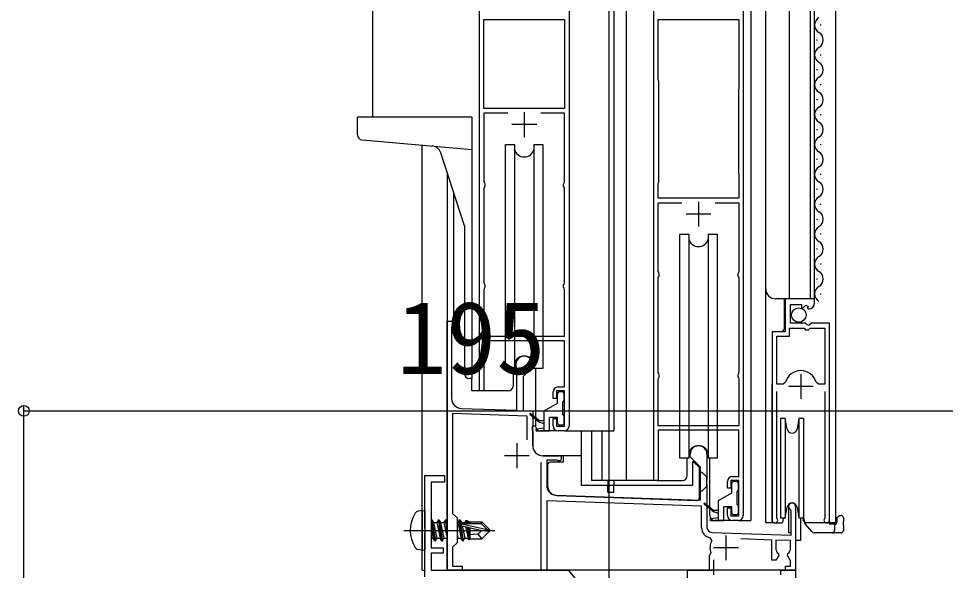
# Model space of a CAD drawing. Units: millimetres, scale not verified. Extents: x -875 to 875, y -1304 to 1297.
# Drawn here: x 110.6 to 296.8, y 211.8 to 322.6 of the extents above; entities that cross this region are included whole.
import ezdxf
from ezdxf.enums import TextEntityAlignment as Align

# ---------------------------------------------------------------- set-up
doc = ezdxf.new("R2010")
doc.units = ezdxf.units.MM
doc.header["$LTSCALE"] = 8
for name, color, linetype in [('0-2_YKK_11', 7, 'Continuous'), ('0-3_YKK_12', 2, 'Continuous'), ('0-4_YKK_13', 4, 'Continuous'), ('0-5_YKK_D', 6, 'Continuous')]:
    doc.layers.add(name, color=color, linetype=linetype)
doc.styles.add('ＭＳ ゴシック', font='')
doc.styles.get('ＭＳ ゴシック').set_extended_font_data('MS Gothic')

msp = doc.modelspace()

# ---------------------------------------------------------------- linework, layer by layer
at = {"layer": '0-2_YKK_11'}
for p, q in [((221.186, 331.017), (221.186, 240.817)), ((256.186, 331.017), (256.186, 222.817)), ((212.186, 303.817), (212.186, 298.817)), ((214.686, 301.317), (209.686, 301.317)), ((247.186, 285.817), (247.186, 280.817)), ((249.686, 283.317), (244.686, 283.317)), ((267.735, 251.216), (267.735, 246.216)), ((270.235, 248.716), (265.235, 248.716)), ((220.186, 239.817), (218.986, 239.817)), ((210.687, 237.317), (210.687, 232.317)), ((213.187, 234.817), (208.187, 234.817)), ((215.887, 234.817), (219.187, 234.817)), ((255.186, 221.817), (253.986, 221.817)), ((249.83, 217.759), (249.539, 218.334)), ((252.687, 218.817), (252.687, 213.817)), ((255.187, 216.317), (250.187, 216.317))]:
    msp.add_line(p, q, dxfattribs=at)
for points in [[(218.986, 248.617), (220.286, 248.617), (220.286, 257.917), (204.086, 257.917), (204.086, 247.817), (203.186, 247.817), (203.186, 331.017)], [(253.986, 230.617), (255.286, 230.617), (255.286, 239.917), (239.086, 239.917), (239.086, 229.817), (238.186, 229.817), (238.186, 331.017)], [(208.869, 303.617), (204.086, 303.617), (204.086, 289.817), (204.186, 289.593), (204.286, 289.37), (204.286, 288.964), (204.186, 288.74), (204.086, 288.517), (204.086, 269.517), (204.186, 269.293), (204.286, 269.07), (204.286, 268.664), (204.186, 268.44), (204.086, 268.217), (204.086, 258.817), (220.286, 258.817), (220.286, 268.217), (220.186, 268.44), (220.086, 268.664), (220.086, 269.07), (220.186, 269.293), (220.286, 269.517), (220.286, 288.517), (220.186, 288.74), (220.086, 288.964), (220.086, 289.37), (220.186, 289.593), (220.286, 289.817), (220.286, 303.617), (215.503, 303.617)], [(250.503, 285.617), (255.286, 285.617), (255.286, 271.817), (255.186, 271.594), (255.086, 271.37), (255.086, 270.965), (255.186, 270.741), (255.286, 270.517), (255.286, 251.517), (255.186, 251.294), (255.086, 251.07), (255.086, 250.665), (255.186, 250.441), (255.286, 250.217), (255.286, 240.817), (239.086, 240.817), (239.086, 250.217), (239.186, 250.441), (239.286, 250.665), (239.286, 251.07), (239.186, 251.294), (239.086, 251.517), (239.086, 270.517), (239.186, 270.741), (239.286, 270.965), (239.286, 271.37), (239.186, 271.594), (239.086, 271.817), (239.086, 285.617), (243.869, 285.617)], [(270.485, 265.511), (270.485, 266.316), (264.585, 266.316), (264.585, 259.716), (261.985, 259.716), (261.985, 221.866)], [(273.485, 221.866), (273.485, 261.416), (269.853, 261.416), (269.313, 260.963), (268.985, 261.116), (268.685, 261.416), (265.685, 261.416), (265.685, 265.216), (267.885, 265.216), (267.885, 264.582), (268.132, 264.48), (268.709, 265.057), (269.177, 264.787), (269.092, 264.468), (269.303, 264.217)], [(212.787, 237.991), (212.787, 242.755), (197.787, 243.279), (197.787, 223.217), (198.687, 222.317), (198.687, 217.317), (197.787, 216.417), (197.787, 212.617), (199.687, 212.617), (199.687, 211.817), (196.687, 211.817), (196.687, 261.817), (197.987, 261.817), (197.987, 261.017), (197.787, 260.817), (197.587, 260.617), (197.587, 246.318)], [(264.654, 249.581), (264.172, 249.216), (262.935, 249.216), (262.935, 258.816), (265.485, 258.816), (265.485, 260.416), (268.385, 260.416), (268.685, 260.116), (269.285, 260.116), (269.585, 260.416), (272.535, 260.416)], [(272.535, 260.416), (272.535, 249.216), (271.297, 249.216), (270.816, 249.581)], [(199.517, 244.319), (210.687, 243.929), (210.687, 252.245), (210.657, 252.376)], [(213.887, 253.117), (213.887, 252.617), (211.987, 250.717), (211.987, 243.884), (213.887, 243.817), (213.887, 240.776), (213.767, 240.592), (213.767, 240.042), (213.887, 239.859), (213.887, 236.817)], [(217.986, 240.817), (217.986, 242.317), (218.686, 242.317), (218.686, 240.717), (220.286, 240.717), (220.286, 247.817), (218.686, 247.817), (218.686, 246.317), (217.986, 246.317), (217.986, 247.617)], [(262.988, 222.178), (262.935, 222.348), (262.935, 247.716)], [(272.535, 247.716), (272.535, 222.348), (272.482, 222.178)], [(218.617, 226.874), (247.587, 225.863), (247.587, 232.517), (245.487, 234.617), (245.487, 235.117)], [(248.887, 235.117), (248.887, 230.076), (248.767, 229.892), (248.767, 229.342), (248.887, 229.159), (248.887, 220.405)], [(247.787, 220.405), (247.787, 224.655), (216.687, 225.741), (216.687, 211.817), (215.587, 211.817), (215.587, 233.471)], [(218.945, 233.88), (218.799, 233.917), (216.687, 233.917), (216.687, 228.873)], [(192.187, 210.517), (192.187, 219.359), (192.307, 219.542), (192.307, 220.092), (192.187, 220.276), (192.187, 230.817), (196.187, 230.817), (196.187, 229.517), (193.487, 229.517), (193.487, 216.317), (195.887, 216.317), (195.887, 215.217), (193.487, 215.217), (193.487, 211.817)], [(252.986, 222.817), (252.986, 224.317), (253.686, 224.317), (253.686, 222.717), (255.286, 222.717), (255.286, 229.817), (253.686, 229.817), (253.686, 228.317), (252.986, 228.317), (252.986, 229.617)], [(249.852, 219.405), (265.787, 218.849), (265.787, 223.751), (265.637, 224.011)], [(266.687, 224.617), (266.687, 211.817), (264.687, 211.817), (264.687, 212.617), (265.687, 212.617), (265.687, 213.719), (265.074, 214.78), (265.143, 215.161)], [(263.231, 215.161), (263.299, 214.78), (262.743, 213.817), (261.887, 213.817), (261.887, 217.884), (255.703, 218.1)], [(265.687, 216.317), (265.687, 217.751), (262.687, 217.856), (262.687, 216.317)], [(250.187, 213.917), (250.187, 211.817), (249.387, 211.817), (249.387, 214.717), (249.524, 214.97), (249.647, 215.316)], [(193.487, 211.817), (221.001, 211.817), (223.687, 208.617)], [(244.987, 208.617), (244.987, 211.817), (250.187, 211.817), (250.187, 210.917)], [(263.687, 210.917), (263.687, 211.817), (266.687, 211.817), (266.687, 203.817)]]:
    msp.add_lwpolyline(points, dxfattribs=at)
for points in [[(220.286, 322.417), (220.286, 304.517), (204.086, 304.517), (204.086, 322.417)], [(239.186, 289.817), (239.186, 310.017), (239.136, 310.183), (239.086, 310.349), (239.086, 322.417), (255.286, 322.417), (255.286, 308.483), (255.236, 308.317), (255.186, 308.151), (255.186, 291.817), (255.236, 291.651), (255.286, 291.486), (255.286, 286.517), (239.086, 286.517), (239.086, 289.486), (239.136, 289.651)]]:
    msp.add_lwpolyline(points, close=True, dxfattribs=at)
for centre, radius, start, end in [((269.185, 265.511), 1.3, 275.2159, 0.00002), ((212.187, 253.117), 1.7, 0.00002, 205.84192), ((267.735, 248.716), 3.2, 90.00002, 164.3194), ((267.735, 248.716), 3.2, 15.68061, 89.99999), ((218.986, 247.617), 1, 90.00001, 179.99999), ((199.587, 246.318), 2, 179.99997, 267.99999), ((218.986, 240.817), 1, 180.00001, 269.99999), ((220.186, 240.817), 1, 270.00001, 359.99999), ((215.887, 236.817), 2, 180.00001, 269.99999), ((247.187, 235.117), 1.7, 359.99999, 180.00001), ((219.187, 234.317), 0.5, 241.04495, 89.99996), ((253.986, 229.617), 1, 90.00001, 179.99999), ((218.687, 228.873), 2, 180, 268.00002), ((265.987, 224.617), 0.7, 0.00001, 240), ((253.986, 222.817), 1, 180.00001, 269.99999), ((255.186, 222.817), 1, 270.00001, 359.99999), ((262.535, 221.866), 0.55, 180.00002, 34.56068), ((272.935, 221.866), 0.55, 145.43955, 359.99998), ((249.887, 220.405), 2.1, 179.99999, 260.46796), ((249.887, 220.405), 1, 180, 268.00002), ((252.687, 216.317), 3.2, 153.22433, 198.23429), ((264.187, 216.317), 1.5, 180, 230.40591), ((264.187, 216.317), 1.5, 309.59407, 359.99998)]:
    msp.add_arc(centre, radius, start, end, dxfattribs=at)
at = {"layer": '0-3_YKK_12'}
for p, q in [((229.186, 883.3), (229.186, 56.817)), ((181.686, 409.317), (181.686, 302.817)), ((230.186, 409.317), (230.186, 239.817)), ((232.686, 409.317), (232.686, 229.817)), ((257.686, 409.317), (257.686, 221.817)), ((260.684, 221.316), (260.684, 409.317)), ((265.484, 266.316), (265.484, 409.317)), ((269.684, 266.316), (269.684, 409.317)), ((270.484, 266.316), (270.484, 409.317)), ((191.686, 211.817), (191.686, 297.192)), ((196.686, 291.753), (196.686, 211.817)), ((197.986, 287.752), (197.986, 261.817)), ((270.484, 266.316), (262.684, 266.316)), ((264.485, 260.216), (264.485, 266.316)), ((196.686, 261.817), (197.986, 261.817)), ((263.985, 259.716), (264.485, 260.216)), ((201.686, 247.817), (201.686, 250.451)), ((273.484, 221.314), (273.484, 250.916)), ((203.886, 247.817), (201.686, 247.817)), ((261.984, 221.314), (261.984, 249.097)), ((220.186, 239.817), (230.186, 239.817)), ((225.686, 239.817), (225.686, 229.817)), ((227.797, 239.817), (227.797, 229.817)), ((238.886, 229.817), (225.686, 229.817)), ((228.986, 229.817), (228.986, 228.817)), ((230.186, 229.817), (230.186, 228.817)), ((228.986, 227.517), (228.986, 228.817)), ((228.986, 227.517), (230.186, 227.517)), ((230.186, 227.517), (230.186, 228.817)), ((265.286, 225.034), (265.286, 219.417)), ((255.186, 221.817), (257.686, 221.817)), ((267.686, 222.318), (267.686, 217.817)), ((187.987, 219.817), (206.296, 219.817)), ((262.535, 221.316), (260.684, 221.316)), ((265.286, 219.417), (265.786, 219.417)), ((267.686, 217.817), (266.686, 217.817)), ((191.686, 211.817), (192.187, 211.817)), ((191.686, 211.817), (192.187, 211.817)), ((191.686, 211.817), (192.187, 211.817)), ((266.686, 211.817), (196.686, 211.817))]:
    msp.add_line(p, q, dxfattribs=at)
msp.add_lwpolyline([(274.684, 409.317), (274.684, 221.314), (268.483, 221.314)], dxfattribs=at)
msp.add_arc((262.684, 268.316), 2, 180, 270, dxfattribs=at)
at = {"layer": '0-4_YKK_13'}
for p, q in [((271.746, 321.216), (271.745, 321.416)), ((270.986, 318.216), (270.986, 318.416)), ((271.746, 315.216), (271.746, 315.416)), ((270.986, 312.216), (270.986, 312.416)), ((271.746, 309.216), (271.746, 309.416)), ((270.986, 306.216), (270.986, 306.416)), ((201.686, 302.817), (178.686, 302.817)), ((178.686, 299.245), (178.686, 302.817)), ((201.686, 302.817), (201.686, 250.317)), ((271.746, 303.216), (271.746, 303.416)), ((270.986, 300.216), (270.986, 300.416)), ((179.599, 298.249), (201.686, 296.317)), ((210.249, 297.317), (210.249, 252.317)), ((214.122, 297.317), (215.936, 297.317)), ((214.122, 297.317), (214.122, 252.317)), ((271.746, 297.216), (271.746, 297.416)), ((200.186, 280.983), (195.423, 295.642)), ((270.986, 294.216), (270.986, 294.416)), ((271.746, 291.216), (271.746, 291.416)), ((270.986, 288.216), (270.986, 288.416)), ((271.746, 285.216), (271.746, 285.416)), ((270.986, 282.216), (270.986, 282.416)), ((200.186, 280.983), (200.186, 251.317)), ((245.249, 279.317), (245.249, 234.317)), ((249.122, 279.317), (250.936, 279.317)), ((249.122, 279.317), (249.122, 234.317)), ((271.746, 279.216), (271.746, 279.416)), ((270.986, 276.216), (270.986, 276.416)), ((271.746, 273.216), (271.746, 273.416)), ((270.986, 270.216), (270.986, 270.416)), ((271.746, 267.216), (271.746, 267.416)), ((210.249, 252.317), (208.436, 252.317)), ((209.937, 252.318), (209.937, 248.818)), ((214.437, 252.318), (214.437, 240.818)), ((201.686, 250.317), (201.186, 250.317)), ((208.937, 247.818), (203.887, 247.818)), ((219.886, 247.617), (219.186, 247.617)), ((218.886, 245.376), (218.886, 247.317)), ((220.186, 245.917), (220.186, 247.317)), ((216.186, 243.817), (218.886, 245.376)), ((219.886, 245.617), (219.886, 243.017)), ((213.321, 243.141), (215.286, 241.517)), ((213.451, 243.293), (215.286, 241.817)), ((216.186, 239.817), (216.186, 243.817)), ((217.286, 239.817), (217.286, 242.517)), ((218.886, 242.517), (217.286, 242.517)), ((218.886, 241.317), (218.886, 242.517)), ((220.186, 241.317), (220.186, 242.717)), ((264.616, 242.318), (263.684, 242.318)), ((263.684, 242.318), (263.684, 232.318)), ((265, 240.144), (264.616, 242.318)), ((264.616, 242.318), (264.616, 232.318)), ((267.353, 242.318), (266.969, 240.144)), ((268.284, 242.318), (267.353, 242.318)), ((267.353, 242.318), (267.353, 232.318)), ((268.284, 242.318), (268.284, 232.318)), ((213.886, 240.817), (214.436, 240.817)), ((213.886, 236.817), (213.886, 240.817)), ((216.186, 240.317), (214.62, 240.116)), ((215.039, 241.645), (215.186, 241.817)), ((216.186, 241.817), (215.286, 241.817)), ((216.186, 241.217), (215.286, 241.517)), ((219.186, 241.017), (219.886, 241.017)), ((214.636, 239.817), (217.286, 239.817)), ((218.687, 239.818), (215.437, 239.818)), ((223.686, 228.817), (223.686, 239.817)), ((223.686, 234.817), (215.886, 234.817)), ((219.986, 234.817), (219.986, 233.517)), ((216.886, 233.017), (216.886, 228.814)), ((219.986, 233.517), (217.386, 233.517)), ((245.249, 234.317), (243.436, 234.317)), ((244.937, 230.818), (244.937, 234.318)), ((247.386, 232.417), (246.186, 233.617)), ((249.437, 222.818), (249.437, 234.318)), ((247.386, 226.335), (247.386, 232.417)), ((247.386, 231.517), (247.886, 231.517)), ((263.684, 232.318), (263.684, 222.318)), ((264.616, 232.318), (264.616, 222.318)), ((267.353, 232.318), (267.353, 222.318)), ((268.284, 232.318), (268.284, 222.318)), ((238.887, 229.818), (243.937, 229.818)), ((253.886, 227.376), (253.886, 229.317)), ((254.886, 229.617), (254.186, 229.617)), ((255.186, 227.917), (255.186, 229.317)), ((245.986, 228.817), (223.686, 228.817)), ((247.886, 227.717), (247.386, 227.717)), ((251.186, 225.817), (253.886, 227.376)), ((254.886, 227.617), (254.886, 225.017)), ((218.816, 226.815), (246.868, 225.835)), ((248.451, 225.293), (250.286, 223.817)), ((251.186, 221.817), (251.186, 225.817)), ((191.687, 223.817), (190.884, 223.676)), ((191.687, 223.817), (191.687, 215.817)), ((191.687, 223.817), (192.187, 223.729)), ((192.187, 223.729), (192.187, 215.905)), ((248.321, 225.142), (250.286, 223.517)), ((250.039, 223.645), (250.186, 223.817)), ((251.186, 223.817), (250.286, 223.817)), ((251.186, 223.217), (250.286, 223.517)), ((252.286, 221.817), (252.286, 224.517)), ((253.886, 224.517), (252.286, 224.517)), ((253.886, 223.317), (253.886, 224.517)), ((255.186, 223.317), (255.186, 224.717)), ((264.616, 222.318), (265, 224.492)), ((266.969, 224.492), (267.353, 222.318)), ((194.237, 217.717), (193.537, 221.917)), ((193.537, 221.917), (193.637, 221.917)), ((193.637, 221.917), (193.954, 221.367)), ((193.637, 221.917), (194.337, 217.717)), ((194.937, 221.917), (194.619, 221.367)), ((195.637, 217.717), (194.937, 221.917)), ((194.937, 221.917), (195.037, 221.917)), ((195.037, 221.917), (195.737, 217.717)), ((196.337, 221.917), (196.019, 221.367)), ((196.687, 219.816), (196.337, 221.917)), ((196.337, 221.917), (196.437, 221.917)), ((196.437, 221.917), (196.687, 221.484)), ((196.437, 221.917), (196.687, 220.416)), ((199.137, 221.917), (198.819, 221.367)), ((199.837, 217.717), (199.137, 221.917)), ((199.137, 221.917), (199.237, 221.917)), ((199.237, 221.917), (199.937, 217.717)), ((200.479, 221.817), (200.219, 221.367)), ((200.479, 221.817), (200.694, 221.817)), ((200.479, 221.817), (200.578, 221.217)), ((200.694, 221.817), (200.811, 221.217)), ((251.186, 222.317), (249.62, 222.116)), ((249.636, 221.817), (252.286, 221.817)), ((253.687, 221.818), (250.437, 221.818)), ((254.186, 223.017), (254.886, 223.017)), ((263.684, 222.318), (264.616, 222.318)), ((264.212, 221.8), (264.23, 222.318)), ((264.43, 222.318), (264.223, 222.125)), ((264.43, 222.318), (264.43, 222.318)), ((267.353, 222.318), (268.116, 222.318)), ((267.353, 222.318), (268.284, 222.318)), ((268.116, 222.318), (268.181, 221.95)), ((268.284, 222.43), (268.457, 221.45)), ((268.29, 221.715), (268.443, 221.534)), ((274.984, 222.318), (274.984, 221.518)), ((275.484, 222.818), (275.784, 222.818)), ((276.284, 222.318), (276.284, 221.518)), ((193.487, 220.182), (193.919, 218.267)), ((193.954, 221.367), (194.654, 218.267)), ((193.954, 221.367), (194.619, 221.367)), ((194.619, 221.367), (195.319, 218.267)), ((195.354, 221.367), (196.019, 221.367)), ((196.019, 221.367), (196.719, 218.267)), ((198.687, 221.367), (198.819, 221.367)), ((198.819, 221.367), (199.519, 218.267)), ((199.554, 221.367), (200.219, 221.367)), ((199.564, 221.149), (204.762, 219.967)), ((199.7, 220.722), (200.254, 218.267)), ((199.735, 221.217), (203.512, 221.217)), ((200.219, 221.367), (200.254, 221.214)), ((200.401, 220.563), (200.919, 218.267)), ((200.697, 220.496), (201.121, 217.917)), ((200.868, 221.517), (203.637, 221.517)), ((200.963, 220.435), (201.287, 218.769)), ((201.287, 221.517), (201.287, 221.217)), ((201.287, 220.361), (201.287, 218.117)), ((203.637, 221.517), (203.512, 221.217)), ((203.512, 221.217), (204.762, 219.967)), ((205.187, 219.967), (203.637, 221.517)), ((203.68, 219.817), (205.187, 219.817)), ((203.68, 219.817), (205.187, 219.667)), ((204.762, 219.967), (205.187, 219.967)), ((205.187, 219.667), (205.187, 219.967)), ((262.534, 221.318), (263.712, 221.318)), ((270.009, 219.496), (268.567, 221.215)), ((273.434, 221.315), (273.434, 221.118)), ((273.434, 221.118), (274.484, 221.118)), ((274.484, 221.118), (274.484, 219.818)), ((274.484, 221.018), (274.577, 221.018)), ((276.284, 220.811), (276.284, 221.518)), ((276.284, 220.811), (276.284, 219.818)), ((193.487, 218.267), (193.919, 218.267)), ((194.237, 217.717), (193.919, 218.267)), ((194.337, 217.717), (194.654, 218.267)), ((194.654, 218.267), (195.319, 218.267)), ((195.637, 217.717), (195.319, 218.267)), ((195.737, 217.717), (196.054, 218.267)), ((196.054, 218.267), (196.719, 218.267)), ((198.687, 219.009), (198.854, 218.267)), ((198.687, 217.977), (198.854, 218.267)), ((198.854, 218.267), (199.519, 218.267)), ((199.837, 217.717), (199.519, 218.267)), ((199.937, 217.717), (200.254, 218.267)), ((200.254, 218.267), (200.919, 218.267)), ((201.121, 217.917), (200.919, 218.267)), ((201.216, 218.117), (201.121, 217.917)), ((201.216, 218.117), (203.637, 218.117)), ((202.835, 219.072), (203.637, 218.117)), ((205.187, 219.667), (203.637, 218.117)), ((273.984, 219.318), (270.392, 219.318)), ((275.784, 219.318), (273.984, 219.318)), ((194.237, 217.717), (194.337, 217.717)), ((195.637, 217.717), (195.737, 217.717)), ((199.837, 217.717), (199.937, 217.717)), ((191.687, 215.817), (190.884, 215.959)), ((191.687, 215.817), (192.187, 215.905)), ((229.186, 212.717), (229.186, 147.617)), ((229.186, 212.717), (229.186, 147.617))]:
    msp.add_line(p, q, dxfattribs=at)
for points in [[(208.436, 252.317), (208.436, 297.317), (210.249, 297.317)], [(215.936, 297.317), (215.936, 252.317), (214.122, 252.317)], [(243.436, 234.317), (243.436, 279.317), (245.249, 279.317)], [(250.936, 279.317), (250.936, 234.317), (249.122, 234.317)], [(246.186, 233.617), (245.986, 233.617), (245.986, 228.817)], [(247.886, 227.717), (248.886, 228.717), (248.886, 230.517), (247.886, 231.517)], [(195.037, 221.917), (195.354, 221.367), (196.054, 218.267)], [(199.237, 221.917), (199.554, 221.367), (199.597, 221.176)], [(200.694, 221.817), (200.954, 221.367), (200.988, 221.217)], [(274.984, 222.318), (275.04, 222.373), (275.071, 222.405), (275.155, 222.489), (275.234, 222.568), (275.262, 222.596), (275.306, 222.639), (275.368, 222.701), (275.454, 222.788), (275.477, 222.81)], [(199.68, 220.727), (203.68, 219.817), (202.835, 219.072), (201.287, 218.917)]]:
    msp.add_lwpolyline(points, dxfattribs=at)
msp.add_circle((267.334, 263.066), 1.45, dxfattribs=at)
for centre, radius, start, end in [((272.204, 321.316), 1.718, 119.19954, 240.8008), ((270.528, 318.316), 1.718, 299.1908, 60.80953), ((272.204, 315.316), 1.718, 119.19954, 240.8008), ((270.528, 312.316), 1.718, 299.1908, 60.80953), ((272.204, 309.316), 1.718, 119.19954, 240.8008), ((270.528, 306.316), 1.718, 299.1908, 60.80953), ((272.204, 303.316), 1.718, 119.19954, 240.8008), ((270.528, 300.316), 1.718, 299.1908, 60.80953), ((179.686, 299.245), 1, 180, 265), ((272.204, 297.316), 1.718, 119.19954, 240.8008), ((193.521, 295.024), 2, 18, 85), ((212.186, 296.817), 2, 194.47751, 345.52249), ((270.528, 294.316), 1.718, 299.1908, 60.80953), ((272.204, 291.316), 1.718, 119.19954, 240.8008), ((270.528, 288.316), 1.718, 299.1908, 60.80953), ((272.204, 285.316), 1.718, 119.19954, 240.8008), ((270.528, 282.316), 1.718, 299.1908, 60.80953), ((272.204, 279.316), 1.718, 119.19954, 240.8008), ((247.186, 278.817), 2, 194.47751, 345.52249), ((270.528, 276.316), 1.718, 299.1908, 60.80953), ((272.204, 273.316), 1.718, 119.19954, 240.8008), ((270.528, 270.316), 1.718, 299.1908, 60.80953), ((272.204, 267.316), 1.718, 119.19954, 240.8008), ((212.186, 252.817), 2, 14.47751, 165.52249), ((201.186, 251.317), 1, 180, 270), ((208.937, 248.818), 1, 270, 0), ((219.186, 247.317), 0.3, 90, 180), ((219.886, 247.317), 0.3, 0, 90), ((219.886, 245.917), 0.3, 270, 0), ((213.386, 243.217), 0.1, 49.60536, 228.94551), ((219.886, 242.717), 0.3, 0, 90), ((215.437, 240.818), 1, 180, 270), ((219.186, 241.317), 0.3, 180, 270), ((219.886, 241.317), 0.3, 270, 0), ((214.636, 239.967), 0.15, 96.73027, 271.02584), ((265.984, 240.318), 1, 190, 350), ((215.886, 236.817), 2, 180, 270), ((247.186, 234.817), 2, 14.47751, 165.52249), ((217.386, 233.017), 0.5, 90, 180), ((243.937, 230.818), 1, 270, 359.99998), ((254.186, 229.317), 0.3, 90, 180), ((254.886, 229.317), 0.3, 0, 90), ((218.886, 228.814), 2, 180, 268), ((254.886, 227.917), 0.3, 270, 0), ((246.886, 226.335), 0.5, 268, 0), ((248.386, 225.217), 0.1, 49.60536, 228.94551), ((265.984, 224.318), 1, 10, 170), ((191.04, 222.789), 0.9, 100, 147.94412), ((254.886, 224.717), 0.3, 0, 90), ((195.787, 219.817), 6.5, 147.94412, 212.05588), ((250.437, 222.818), 1, 180, 270), ((249.636, 221.967), 0.15, 96.73027, 271.02584), ((254.186, 223.317), 0.3, 180, 270), ((254.886, 223.317), 0.3, 270, 0), ((263.712, 221.818), 0.5, 270, 358), ((268.673, 222.037), 0.5, 190.00016, 219.99988), ((275.784, 222.318), 0.5, 359.99997, 90), ((199.735, 220.969), 0.248, 90, 257.19096), ((268.95, 221.537), 0.5, 190.00036, 219.99952), ((273.984, 219.818), 0.5, 270, 359.99985), ((274.484, 221.518), 0.5, 270, 359.99995), ((275.784, 219.818), 0.5, 270, 359.99995), ((270.392, 219.818), 0.5, 220.00001, 270), ((191.04, 216.845), 0.9, 212.05588, 260)]:
    msp.add_arc(centre, radius, start, end, dxfattribs=at)
at = {"layer": '0-5_YKK_D'}
for p, q in [((111.686, 202.817), (111.686, 244.817)), ((111.686, 243.817), (306.686, 243.817))]:
    msp.add_line(p, q, dxfattribs=at)
msp.add_circle((111.686, 243.817), 1.075, dxfattribs=at)

# ---------------------------------------------------------------- texts
at = {"layer": '0-5_YKK_D', "style": 'ＭＳ ゴシック'}
msp.add_text('195', height=14.66, dxfattribs=at).set_placement((186.573, 246.817), align=Align.BOTTOM_LEFT)

doc.saveas('drawing.dxf')
